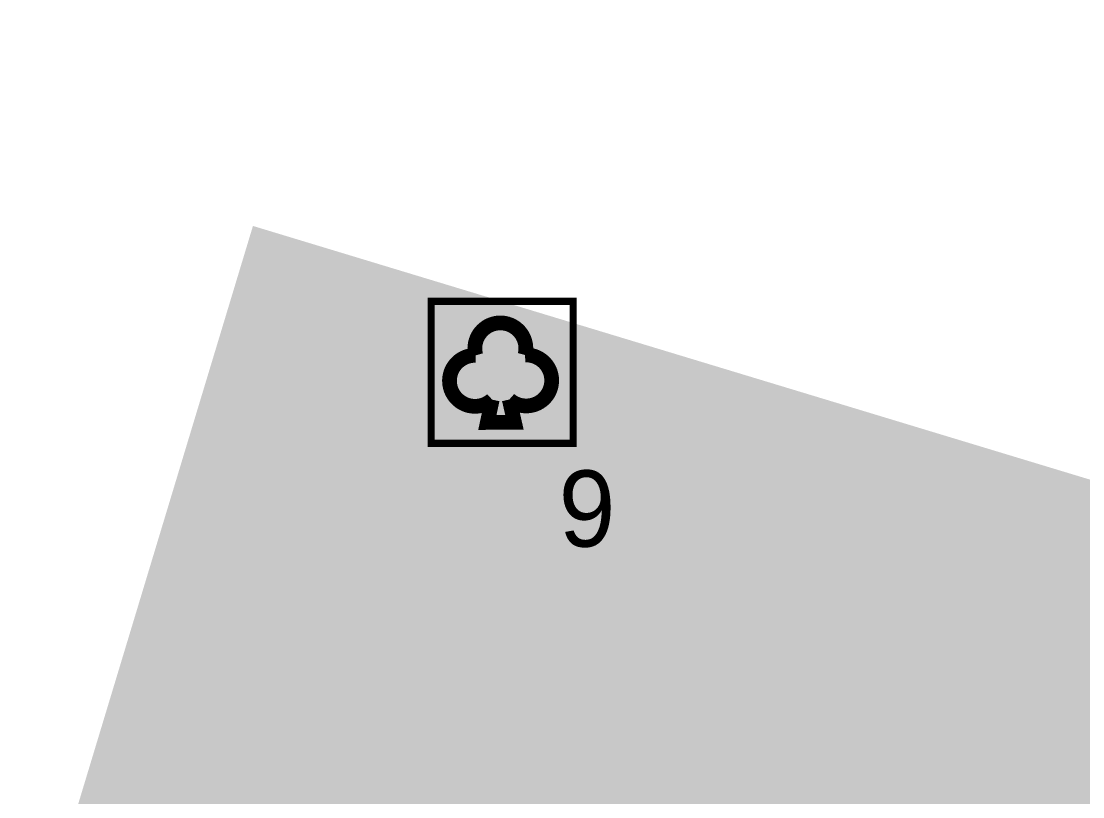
# Model space of a CAD drawing. Header units: metres. Extents: x 22161 to 254982, y -319656 to -11038.
# Drawn here: x 62650 to 63547, y -24123 to -23467 of the extents above; entities that cross this region are included whole.
import ezdxf

# ---------------------------------------------------------------- set-up
doc = ezdxf.new("R2010")
doc.units = ezdxf.units.M
doc.linetypes.add('DASHED2', pattern=[9.525, 6.35, -3.175])
for name, color, linetype in [('A_Hidden_Above', 225, 'DASHED2'), ('Hatch_Grey_1', 9, 'Continuous'), ('j', 4, 'Continuous'), ('SimunEZ', 4, 'Continuous'), ('SimunEZ-Txt', 7, 'Continuous')]:
    doc.layers.add(name, color=color, linetype=linetype)
doc.styles.add('ITALIC', font='italic.shx')
doc.styles.add('MIRYM', font='MIRYM.SHX')
doc.dimstyles.new('dim-a-100', dxfattribs={"dimtxt": 40, "dimasz": 1, "dimexe": 10, "dimexo": 0, "dimgap": 6, "dimtad": 0, "dimdec": 0, "dimrnd": 5, "dimzin": 0, "dimdsep": 46, "dimtxsty": 'ITALIC', "dimblk1": 'R', "dimblk2": 'R', "dimsah": 1, "dimcen": 0.01, "dimse1": 1, "dimse2": 1, "dimclrd": 1, "dimclrt": 3, "dimadec": 0, "dimazin": 0, "dimtfac": 1, "dimtdec": 0, "dimtix": 1, "dimtmove": 2, "dimatfit": 3, "dimldrblk": 'R', "dimfxl": 1, "dimtolj": 1, "dimtzin": 0, "dimarcsym": 0})

# ---------------------------------------------------------------- blocks, each defined once
blk = doc.blocks.new('R')
blk.add_line((0, 6), (0, -6))
blk.add_circle((0, 0), 2)
blk = doc.blocks.new('*D9490')
at = {"layer": 'Defpoints', "color": 0}
for p in [(22160.54, -11038.28), (254981.96, -319594.12), (254889.51, -319637.39)]:
    blk.add_point(p, dxfattribs=at)
at = {"layer": 'j', "color": 1, "lineweight": -2}
for p, q in [((254969.25, -319577.26), (254889.51, -319637.39)), ((254970.04, -319576.66), (254970.84, -319576.06)), ((254888.71, -319637.99), (254887.92, -319638.59))]:
    blk.add_line(p, q, dxfattribs=at)
for p, rotation in [((254969.25, -319577.26), 217.0216487905008), ((254889.51, -319637.39), 37.02164879050087)]:
    blk.add_blockref('R', p, dxfattribs=dict(at, rotation=rotation))
at = {"layer": 'j', "color": 3, "insert": (254929.38, -319607.33), "char_height": 40, "attachment_point": 5, "rotation": 217.02165, "style": 'ITALIC'}
blk.add_mtext('\\A1;100', dxfattribs=at)
blk = doc.blocks.new('Trees01')
at = {"layer": 'SimunEZ'}
blk.add_hatch(color=10, dxfattribs=at).paths.add_polyline_path([(-423.71, 1802.48, 1.485915), (-409.86, 1765.02), (-413.95, 1745.77), (-391.07, 1745.94), (-395.43, 1765.13, 1.485915), (-382.13, 1802.79, 1.310423)])
at = {"layer": 'SimunEZ', "color": 7, "const_width": 6, "elevation": -50}
blk.add_lwpolyline([(-461.47, 1848.1), (-341.47, 1848.1), (-341.47, 1728.1), (-461.47, 1728.1)], close=True, dxfattribs=at)
at = {"layer": 'SimunEZ', "color": 7, "const_width": 12.47}
blk.add_lwpolyline([(-382.13, 1802.79, 1.310423), (-423.71, 1802.48, 1.485915), (-409.86, 1765.02), (-413.95, 1745.77), (-391.07, 1745.94), (-395.43, 1765.13, 1.485915)], format="xyb", close=True, dxfattribs=at)
at = {"layer": 'SimunEZ-Txt', "color": 7, "style": 'MIRYM'}
blk.add_text('9', height=64.35, rotation=0.31508, dxfattribs=at).set_placement((-353.42, 1640.71, -67890.2))

msp = doc.modelspace()

# ---------------------------------------------------------------- hatches: boundary and pattern name
at = {"layer": 'Hatch_Grey_1', "transparency": 33554559}
h = msp.add_hatch(dxfattribs=at)
h.set_pattern_fill('EARTH', color=256, scale=100, angle=45)
h.set_pattern_definition([(45, (64819.98, -26914.438), (4e-15, 35.35534), [25, -25]), (45, (64813.35, -26907.808), (4e-15, 35.35534), [25, -25]), (45, (64806.72, -26901.18), (4e-15, 35.35534), [25, -25]), (135, (64806.72, -26896.76), (-35.35534, 4e-15), [25, -25]), (135, (64813.35, -26890.13), (-35.35534, 4e-15), [25, -25]), (135, (64819.98, -26883.502), (-35.35534, 4e-15), [25, -25])])
h.paths.add_polyline_path([(63140.65, -24168.53), (64762.41, -24659.91), (64569.98, -25301.18), (64569.98, -25648.86), (64819.98, -25786.39), (64819.98, -26778.53), (63128.18, -26778.53), (63128.18, -26410.92), (62764.35, -26362.43), (62843.15, -25766.46), (62695.98, -25746.96), (62778.72, -25133.75), (62878.57, -25145.93), (62905.23, -24948.61)], flags=16)
h.paths.add_polyline_path([(62845.89, -23640.37), (65285.08, -24379.42), (64943.26, -25518.53), (65219.98, -25518.53), (65219.98, -27198.53), (62690.35, -27198.53), (62690.35, -26764.36), (62244.85, -26704.35), (62335.84, -26028.98), (62240.59, -26016.14), (62422.18, -24668.19), (62530.7, -24682.81)])

# ---------------------------------------------------------------- block references
at = {"layer": 'A_Hidden_Above'}
msp.add_blockref('Trees01', (63457.97, -25552.19, 67890.2), dxfattribs=at)

# ---------------------------------------------------------------- dimensions: what is measured, and where the dimension line sits
at = {"layer": 'j', "color": 2}
dim = msp.add_linear_dim(base=(254889.51, -319637.39, 75000), p1=(254981.96, -319594.12, 75000), p2=(22160.54, -11038.28, 75000), angle=37.02165, dimstyle='dim-a-100', override={"dimfxl": 10, "dimfxlon": 1, "dimarcsym": 1}, dxfattribs=at)
dim.commit()
dim.dimension.update_dxf_attribs({"geometry": '*D9490', "text_midpoint": (254929.38, -319607.33, 75000)})

doc.saveas('drawing.dxf')
